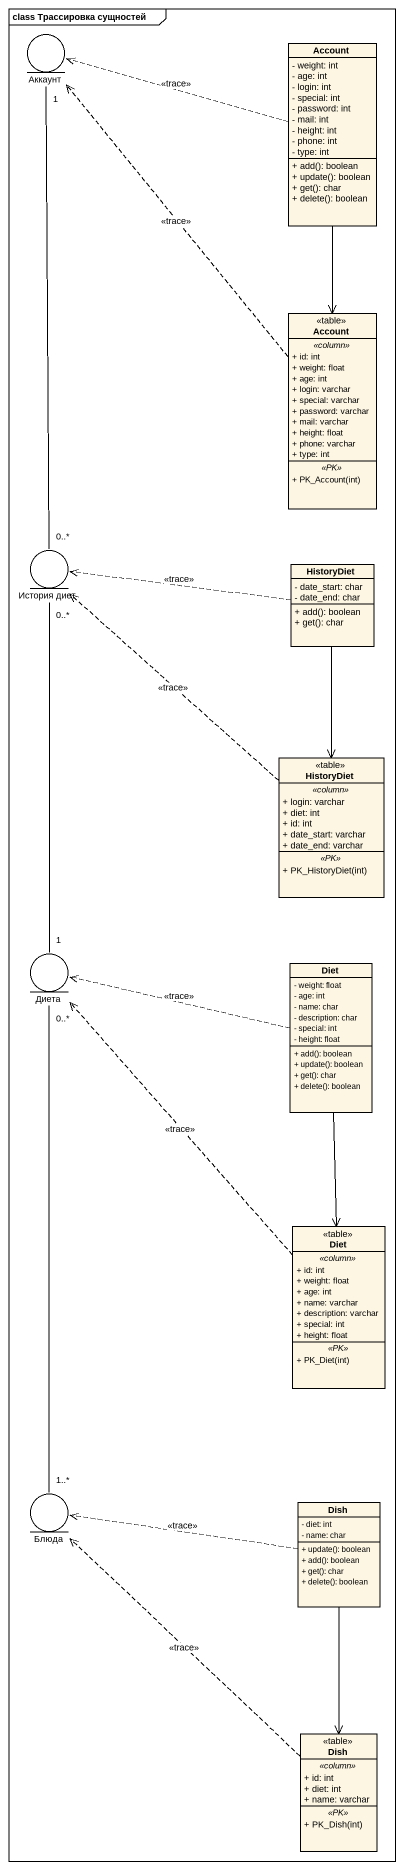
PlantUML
@startuml
mainframe class Трассировка сущностей
allowmixing
hide circle
hide empty members
skinparam classAttributeIconSize 0
entity Аккаунт
class Account {
  - weight: int
  - age: int
  - login: int
  - special: int
  - password: int
  - mail: int
  - height: int
  - phone: int
  - type: int
  + add(): boolean
  + update(): boolean
  + get(): char
  + delete(): boolean
}
class "Account" as Account_2 <<table>> {
  .. <<column>> ..
  + id: int
  + weight: float
  + age: int
  + login: varchar
  + special: varchar
  + password: varchar
  + mail: varchar
  + height: float
  + phone: varchar
  + type: int
  .. <<PK>> ..
  + PK_Account(int)
}
entity "История диет" as История_диет
class HistoryDiet {
  - date_start: char
  - date_end: char
  + add(): boolean
  + get(): char
}
class "HistoryDiet" as HistoryDiet_2 <<table>> {
  .. <<column>> ..
  + login: varchar
  + diet: int
  + id: int
  + date_start: varchar
  + date_end: varchar
  .. <<PK>> ..
  + PK_HistoryDiet(int)
}
entity Диета
class Diet {
  - weight: float
  - age: int
  - name: char
  - description: char
  - special: int
  - height: float
  + add(): boolean
  + update(): boolean
  + get(): char
  + delete(): boolean
}
class "Diet" as Diet_2 <<table>> {
  .. <<column>> ..
  + id: int
  + weight: float
  + age: int
  + name: varchar
  + description: varchar
  + special: int
  + height: float
  .. <<PK>> ..
  + PK_Diet(int)
}
entity Блюда
class Dish {
  - diet: int
  - name: char
  + update(): boolean
  + add(): boolean
  + get(): char
  + delete(): boolean
}
class "Dish" as Dish_2 <<table>> {
  .. <<column>> ..
  + id: int
  + diet: int
  + name: varchar
  .. <<PK>> ..
  + PK_Dish(int)
}
Account .left.> Аккаунт : <<trace>>
Account --> Account_2
Account_2 .up.> Аккаунт : <<trace>>
История_диет "0..*" -up- "1" Аккаунт
История_диет "0..*" -- "1" Диета
HistoryDiet .left.> История_диет : <<trace>>
HistoryDiet --> HistoryDiet_2
HistoryDiet_2 .up.> История_диет : <<trace>>
Diet .left.> Диета : <<trace>>
Diet --> Diet_2
Diet_2 .up.> Диета : <<trace>>
Блюда "1..*" -up- "0..*" Диета
Dish .left.> Блюда : <<trace>>
Dish --> Dish_2
Dish_2 .up.> Блюда : <<trace>>
@enduml
